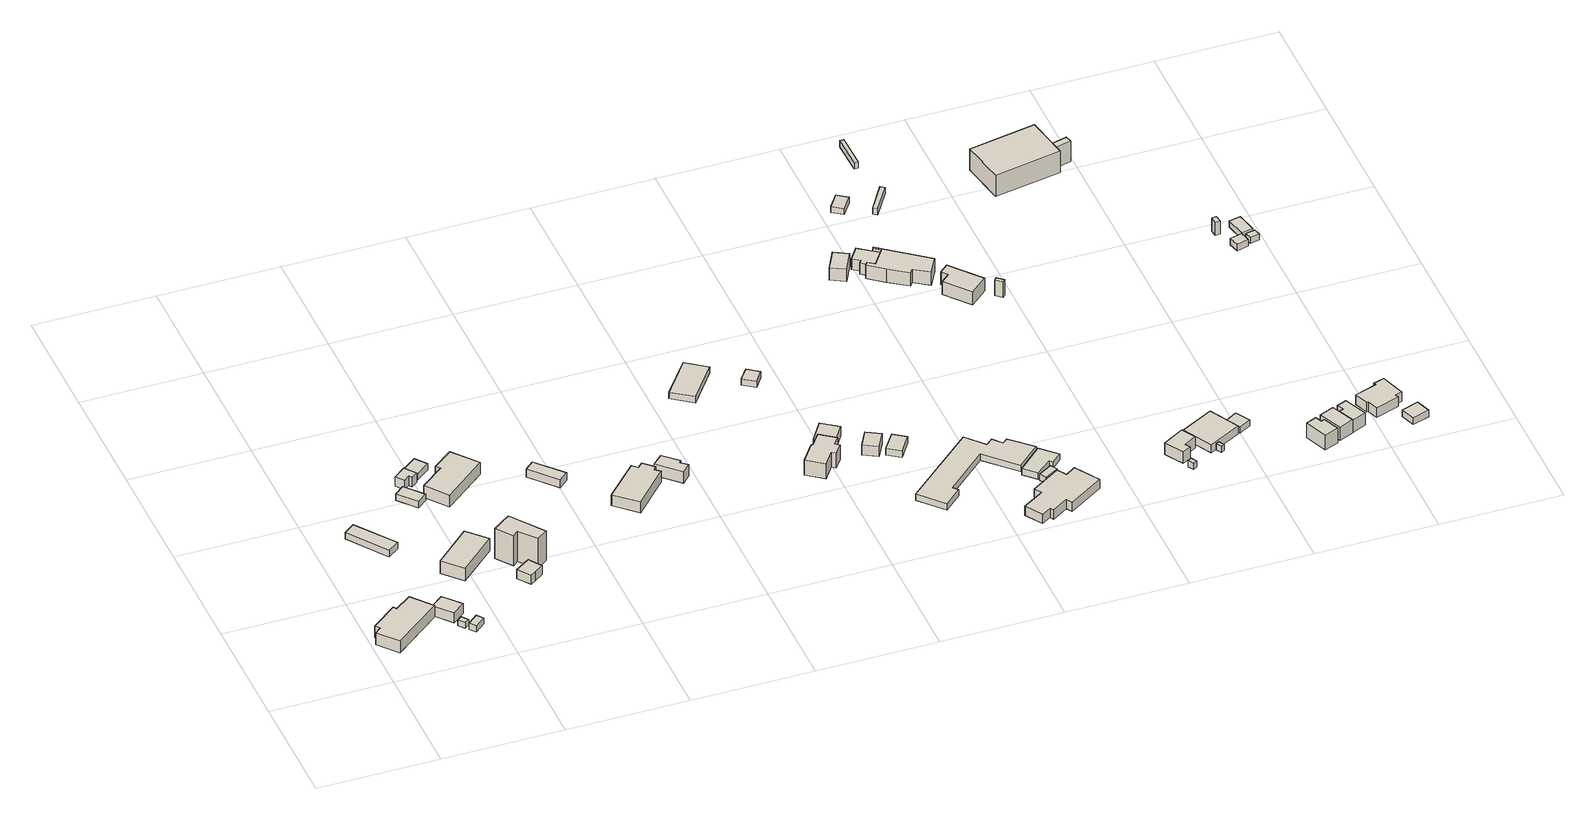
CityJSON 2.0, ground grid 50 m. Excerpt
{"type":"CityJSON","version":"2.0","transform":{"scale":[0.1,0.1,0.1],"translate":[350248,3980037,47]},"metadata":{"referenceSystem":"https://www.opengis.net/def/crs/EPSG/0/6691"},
"CityObjects":{
"building1":{"type":"Building","attributes":{"measuredHeight":8},"geometry":[{"type":"Solid","lod":"1","boundaries":[[[[0,1,2,3,4,5,6,7]],[[6,8,9,7]],[[5,10,8,6]],[[4,11,10,5]],[[3,12,11,4]],[[2,13,12,3]],[[1,14,13,2]],[[0,15,14,1]],[[7,9,15,0]],[[8,10,11,12,13,14,15,9]]]]}]},
"building2":{"type":"Building","attributes":{"measuredHeight":6},"geometry":[{"type":"Solid","lod":"1","boundaries":[[[[16,17,18,19]],[[18,20,21,19]],[[17,22,20,18]],[[16,23,22,17]],[[19,21,23,16]],[[20,22,23,21]]]]}]},
"building3":{"type":"Building","attributes":{"measuredHeight":2.6},"geometry":[{"type":"Solid","lod":"1","boundaries":[[[[24,25,26,27]],[[26,28,29,27]],[[25,30,28,26]],[[24,31,30,25]],[[27,29,31,24]],[[28,30,31,29]]]]}]},
"building4":{"type":"Building","attributes":{"measuredHeight":3},"geometry":[{"type":"Solid","lod":"1","boundaries":[[[[32,33,34,35]],[[34,36,37,35]],[[33,38,36,34]],[[32,39,38,33]],[[35,37,39,32]],[[36,38,39,37]]]]}]},
"building5":{"type":"Building","attributes":{"measuredHeight":3.4},"geometry":[{"type":"Solid","lod":"1","boundaries":[[[[40,41,42,43]],[[42,44,45,43]],[[41,46,44,42]],[[40,47,46,41]],[[43,45,47,40]],[[44,46,47,45]]]]}]},
"building6":{"type":"Building","attributes":{"measuredHeight":7.6},"geometry":[{"type":"Solid","lod":"1","boundaries":[[[[48,49,50,51]],[[50,52,53,51]],[[49,54,52,50]],[[48,55,54,49]],[[51,53,55,48]],[[52,54,55,53]]]]}]},
"building7":{"type":"Building","attributes":{"measuredHeight":3},"geometry":[{"type":"Solid","lod":"1","boundaries":[[[[56,57,58,59]],[[58,60,61,59]],[[57,62,60,58]],[[56,63,62,57]],[[59,61,63,56]],[[60,62,63,61]]]]}]},
"building8":{"type":"Building","attributes":{"measuredHeight":4.5},"geometry":[{"type":"Solid","lod":"1","boundaries":[[[[64,65,66,67,68,69]],[[68,70,71,69]],[[67,72,70,68]],[[66,73,72,67]],[[65,74,73,66]],[[64,75,74,65]],[[69,71,75,64]],[[70,72,73,74,75,71]]]]}]},
"building9":{"type":"Building","attributes":{"measuredHeight":5.3},"geometry":[{"type":"Solid","lod":"1","boundaries":[[[[76,77,78,79,80]],[[79,81,82,80]],[[78,83,81,79]],[[77,84,83,78]],[[76,85,84,77]],[[80,82,85,76]],[[81,83,84,85,82]]]]}]},
"building10":{"type":"Building","attributes":{"measuredHeight":16.4},"geometry":[{"type":"Solid","lod":"1","boundaries":[[[[86,87,88,89,90,91]],[[90,92,93,91]],[[89,94,92,90]],[[88,95,94,89]],[[87,96,95,88]],[[86,97,96,87]],[[91,93,97,86]],[[92,94,95,96,97,93]]]]}]},
"building11":{"type":"Building","attributes":{"measuredHeight":3},"geometry":[{"type":"Solid","lod":"1","boundaries":[[[[98,99,100,101]],[[100,102,103,101]],[[99,104,102,100]],[[98,105,104,99]],[[101,103,105,98]],[[102,104,105,103]]]]}]},
"building12":{"type":"Building","attributes":{"measuredHeight":8.2},"geometry":[{"type":"Solid","lod":"1","boundaries":[[[[106,107,108,109,110,111]],[[110,112,113,111]],[[109,114,112,110]],[[108,115,114,109]],[[107,116,115,108]],[[106,117,116,107]],[[111,113,117,106]],[[112,114,115,116,117,113]]]]}]},
"building13":{"type":"Building","attributes":{"measuredHeight":4.3},"geometry":[{"type":"Solid","lod":"1","boundaries":[[[[118,119,120,121]],[[120,122,123,121]],[[119,124,122,120]],[[118,125,124,119]],[[121,123,125,118]],[[122,124,125,123]]]]}]},
"building14":{"type":"Building","attributes":{"measuredHeight":6.6},"geometry":[{"type":"Solid","lod":"1","boundaries":[[[[126,127,128,129,130,131,132,133]],[[132,134,135,133]],[[131,136,134,132]],[[130,137,136,131]],[[129,138,137,130]],[[128,139,138,129]],[[127,140,139,128]],[[126,141,140,127]],[[133,135,141,126]],[[134,136,137,138,139,140,141,135]]]]}]},
"building15":{"type":"Building","attributes":{"measuredHeight":7.1},"geometry":[{"type":"Solid","lod":"1","boundaries":[[[[142,143,144,145,146,147]],[[146,148,149,147]],[[145,150,148,146]],[[144,151,150,145]],[[143,152,151,144]],[[142,153,152,143]],[[147,149,153,142]],[[148,150,151,152,153,149]]]]}]},
"building16":{"type":"Building","attributes":{"measuredHeight":3},"geometry":[{"type":"Solid","lod":"1","boundaries":[[[[154,155,156,157]],[[156,158,159,157]],[[155,160,158,156]],[[154,161,160,155]],[[157,159,161,154]],[[158,160,161,159]]]]}]},
"building17":{"type":"Building","attributes":{"measuredHeight":8.1},"geometry":[{"type":"Solid","lod":"1","boundaries":[[[[162,163,164,165,166,167,168,169,170,171]],[[170,172,173,171]],[[169,174,172,170]],[[168,175,174,169]],[[167,176,175,168]],[[166,177,176,167]],[[165,178,177,166]],[[164,179,178,165]],[[163,180,179,164]],[[162,181,180,163]],[[171,173,181,162]],[[172,174,175,176,177,178,179,180,181,173]]]]}]},
"building18":{"type":"Building","attributes":{"measuredHeight":5.2},"geometry":[{"type":"Solid","lod":"1","boundaries":[[[[182,183,184,185]],[[184,186,187,185]],[[183,188,186,184]],[[182,189,188,183]],[[185,187,189,182]],[[186,188,189,187]]]]}]},
"building19":{"type":"Building","attributes":{"measuredHeight":3},"geometry":[{"type":"Solid","lod":"1","boundaries":[[[[190,191,192,193]],[[192,194,195,193]],[[191,196,194,192]],[[190,197,196,191]],[[193,195,197,190]],[[194,196,197,195]]]]}]},
"building20":{"type":"Building","attributes":{"measuredHeight":5.9},"geometry":[{"type":"Solid","lod":"1","boundaries":[[[[198,199,200,201]],[[200,202,203,201]],[[199,204,202,200]],[[198,205,204,199]],[[201,203,205,198]],[[202,204,205,203]]]]}]},
"building21":{"type":"Building","attributes":{"measuredHeight":3.4},"geometry":[{"type":"Solid","lod":"1","boundaries":[[[[206,207,208,209]],[[208,210,211,209]],[[207,212,210,208]],[[206,213,212,207]],[[209,211,213,206]],[[210,212,213,211]]]]}]},
"building22":{"type":"Building","attributes":{"measuredHeight":3},"geometry":[{"type":"Solid","lod":"1","boundaries":[[[[214,215,216,217,218,219,220,221,222,223,224,225]],[[224,226,227,225]],[[223,228,226,224]],[[222,229,228,223]],[[221,230,229,222]],[[220,231,230,221]],[[219,232,231,220]],[[218,233,232,219]],[[217,234,233,218]],[[216,235,234,217]],[[215,236,235,216]],[[214,237,236,215]],[[225,227,237,214]],[[226,228,229,230,231,232,233,234,235,236,237,227]]]]}]},
"building23":{"type":"Building","attributes":{"measuredHeight":5.9},"geometry":[{"type":"Solid","lod":"1","boundaries":[[[[238,239,240,241,242,243,244,245,246,247,248,249]],[[248,250,251,249]],[[247,252,250,248]],[[246,253,252,247]],[[245,254,253,246]],[[244,255,254,245]],[[243,256,255,244]],[[242,257,256,243]],[[241,258,257,242]],[[240,259,258,241]],[[239,260,259,240]],[[238,261,260,239]],[[249,251,261,238]],[[250,252,253,254,255,256,257,258,259,260,261,251]]]]}]},
"building24":{"type":"Building","attributes":{"measuredHeight":3},"geometry":[{"type":"Solid","lod":"1","boundaries":[[[[262,263,264,265]],[[264,266,267,265]],[[263,268,266,264]],[[262,269,268,263]],[[265,267,269,262]],[[266,268,269,267]]]]}]},
"building25":{"type":"Building","attributes":{"measuredHeight":3},"geometry":[{"type":"Solid","lod":"1","boundaries":[[[[270,271,272,273,274,275]],[[274,276,277,275]],[[273,278,276,274]],[[272,279,278,273]],[[271,280,279,272]],[[270,281,280,271]],[[275,277,281,270]],[[276,278,279,280,281,277]]]]}]},
"building26":{"type":"Building","attributes":{"measuredHeight":7.1},"geometry":[{"type":"Solid","lod":"1","boundaries":[[[[282,283,284,285]],[[284,286,287,285]],[[283,288,286,284]],[[282,289,288,283]],[[285,287,289,282]],[[286,288,289,287]]]]}]},
"building27":{"type":"Building","attributes":{"measuredHeight":6.6},"geometry":[{"type":"Solid","lod":"1","boundaries":[[[[290,291,292,293,294,295,296,297]],[[296,298,299,297]],[[295,300,298,296]],[[294,301,300,295]],[[293,302,301,294]],[[292,303,302,293]],[[291,304,303,292]],[[290,305,304,291]],[[297,299,305,290]],[[298,300,301,302,303,304,305,299]]]]}]},
"building28":{"type":"Building","attributes":{"measuredHeight":8.7},"geometry":[{"type":"Solid","lod":"1","boundaries":[[[[306,307,308,309,310,311,312,313,314,315,316]],[[315,317,318,316]],[[314,319,317,315]],[[313,320,319,314]],[[312,321,320,313]],[[311,322,321,312]],[[310,323,322,311]],[[309,324,323,310]],[[308,325,324,309]],[[307,326,325,308]],[[306,327,326,307]],[[316,318,327,306]],[[317,319,320,321,322,323,324,325,326,327,318]]]]}]},
"building29":{"type":"Building","attributes":{"measuredHeight":2.8},"geometry":[{"type":"Solid","lod":"1","boundaries":[[[[328,329,330,331]],[[330,332,333,331]],[[329,334,332,330]],[[328,335,334,329]],[[331,333,335,328]],[[332,334,335,333]]]]}]},
"building30":{"type":"Building","attributes":{"measuredHeight":8},"geometry":[{"type":"Solid","lod":"1","boundaries":[[[[336,337,338,339,340,341]],[[340,342,343,341]],[[339,344,342,340]],[[338,345,344,339]],[[337,346,345,338]],[[336,347,346,337]],[[341,343,347,336]],[[342,344,345,346,347,343]]]]}]},
"building31":{"type":"Building","attributes":{"measuredHeight":3},"geometry":[{"type":"Solid","lod":"1","boundaries":[[[[348,349,350,351]],[[350,352,353,351]],[[349,354,352,350]],[[348,355,354,349]],[[351,353,355,348]],[[352,354,355,353]]]]}]},
"building32":{"type":"Building","attributes":{"measuredHeight":7.7},"geometry":[{"type":"Solid","lod":"1","boundaries":[[[[356,357,358,359,360,361]],[[360,362,363,361]],[[359,364,362,360]],[[358,365,364,359]],[[357,366,365,358]],[[356,367,366,357]],[[361,363,367,356]],[[362,364,365,366,367,363]]]]}]},
"building33":{"type":"Building","attributes":{"measuredHeight":3},"geometry":[{"type":"Solid","lod":"1","boundaries":[[[[368,369,370,371]],[[370,372,373,371]],[[369,374,372,370]],[[368,375,374,369]],[[371,373,375,368]],[[372,374,375,373]]]]}]},
"building34":{"type":"Building","attributes":{"measuredHeight":7.5},"geometry":[{"type":"Solid","lod":"1","boundaries":[[[[376,377,378,379]],[[378,380,381,379]],[[377,382,380,378]],[[376,383,382,377]],[[379,381,383,376]],[[380,382,383,381]]]]}]},
"building35":{"type":"Building","attributes":{"measuredHeight":3},"geometry":[{"type":"Solid","lod":"1","boundaries":[[[[384,385,386,387]],[[386,388,389,387]],[[385,390,388,386]],[[384,391,390,385]],[[387,389,391,384]],[[388,390,391,389]]]]}]},
"building36":{"type":"Building","attributes":{"measuredHeight":3},"geometry":[{"type":"Solid","lod":"1","boundaries":[[[[392,393,394,395]],[[394,396,397,395]],[[393,398,396,394]],[[392,399,398,393]],[[395,397,399,392]],[[396,398,399,397]]]]}]},
"building37":{"type":"Building","attributes":{"measuredHeight":4.5},"geometry":[{"type":"Solid","lod":"1","boundaries":[[[[400,401,402,403]],[[402,404,405,403]],[[401,406,404,402]],[[400,407,406,401]],[[403,405,407,400]],[[404,406,407,405]]]]}]},
"building38":{"type":"Building","attributes":{"measuredHeight":3},"geometry":[{"type":"Solid","lod":"1","boundaries":[[[[408,409,410,411]],[[410,412,413,411]],[[409,414,412,410]],[[408,415,414,409]],[[411,413,415,408]],[[412,414,415,413]]]]}]},
"building39":{"type":"Building","attributes":{"measuredHeight":6.9},"geometry":[{"type":"Solid","lod":"1","boundaries":[[[[416,417,418,419,420,421]],[[420,422,423,421]],[[419,424,422,420]],[[418,425,424,419]],[[417,426,425,418]],[[416,427,426,417]],[[421,423,427,416]],[[422,424,425,426,427,423]]]]}]},
"building40":{"type":"Building","attributes":{"measuredHeight":7.6},"geometry":[{"type":"Solid","lod":"1","boundaries":[[[[428,429,430,431]],[[430,432,433,431]],[[429,434,432,430]],[[428,435,434,429]],[[431,433,435,428]],[[432,434,435,433]]]]}]},
"building41":{"type":"Building","attributes":{"measuredHeight":10.2},"geometry":[{"type":"Solid","lod":"1","boundaries":[[[[436,437,438,439,440,441]],[[440,442,443,441]],[[439,444,442,440]],[[438,445,444,439]],[[437,446,445,438]],[[436,447,446,437]],[[441,443,447,436]],[[442,444,445,446,447,443]]]]}]},
"building42":{"type":"Building","attributes":{"measuredHeight":6},"geometry":[{"type":"Solid","lod":"1","boundaries":[[[[448,449,450,451,452,453]],[[452,454,455,453]],[[451,456,454,452]],[[450,457,456,451]],[[449,458,457,450]],[[448,459,458,449]],[[453,455,459,448]],[[454,456,457,458,459,455]]]]}]},
"building43":{"type":"Building","attributes":{"measuredHeight":9.9},"geometry":[{"type":"Solid","lod":"1","boundaries":[[[[460,461,438,437]],[[438,462,463,437]],[[461,464,462,438]],[[460,465,464,461]],[[437,463,465,460]],[[462,464,465,463]]]]}]},
"building44":{"type":"Building","attributes":{"measuredHeight":6.3},"geometry":[{"type":"Solid","lod":"1","boundaries":[[[[466,467,468,469,470,471,472,473,474,475]],[[474,476,477,475]],[[473,478,476,474]],[[472,479,478,473]],[[471,480,479,472]],[[470,481,480,471]],[[469,482,481,470]],[[468,483,482,469]],[[467,484,483,468]],[[466,485,484,467]],[[475,477,485,466]],[[476,478,479,480,481,482,483,484,485,477]]]]}]},
"building45":{"type":"Building","attributes":{"measuredHeight":3.2},"geometry":[{"type":"Solid","lod":"1","boundaries":[[[[486,487,488,489]],[[488,490,491,489]],[[487,492,490,488]],[[486,493,492,487]],[[489,491,493,486]],[[490,492,493,491]]]]}]},
"building46":{"type":"Building","attributes":{"measuredHeight":6.3},"geometry":[{"type":"Solid","lod":"1","boundaries":[[[[494,495,496,497]],[[496,498,499,497]],[[495,500,498,496]],[[494,501,500,495]],[[497,499,501,494]],[[498,500,501,499]]]]}]},
"building47":{"type":"Building","attributes":{"measuredHeight":3.1},"geometry":[{"type":"Solid","lod":"1","boundaries":[[[[502,503,504,505]],[[504,506,507,505]],[[503,508,506,504]],[[502,509,508,503]],[[505,507,509,502]],[[506,508,509,507]]]]}]},
"building48":{"type":"Building","attributes":{"measuredHeight":2.8},"geometry":[{"type":"Solid","lod":"1","boundaries":[[[[510,511,512,513]],[[512,514,515,513]],[[511,516,514,512]],[[510,517,516,511]],[[513,515,517,510]],[[514,516,517,515]]]]}]},
"building49":{"type":"Building","attributes":{"measuredHeight":3},"geometry":[{"type":"Solid","lod":"1","boundaries":[[[[518,519,520,521]],[[520,522,523,521]],[[519,524,522,520]],[[518,525,524,519]],[[521,523,525,518]],[[522,524,525,523]]]]}]}
},
"vertices":[
[121,318,34],[130,305,34],[199,356,34],[269,273,34],[71,116,34],[4,195,34],[31,218,34],[16,236,34],[31,218,90],[16,236,90],[4,195,90],[71,116,90],[269,273,90],[199,356,90],[130,305,90],[121,318,90],
[327,216,32],[265,287,32],[317,328,32],[379,258,32],[317,328,79],[379,258,79],[265,287,79],[327,216,79],
[351,208,34],[371,182,34],[352,169,34],[332,194,34],[352,169,61],[332,194,61],[371,182,61],[351,208,61],
[406,191,35],[426,166,35],[384,131,35],[363,156,35],[384,131,65],[363,156,65],[426,166,65],[406,191,65],
[172,876,27],[291,716,27],[242,681,27],[128,843,27],[242,681,58],[128,843,58],[291,716,58],[172,876,58],
[535,659,27],[608,583,27],[457,446,27],[386,522,27],[457,446,86],[386,522,86],[608,583,86],[535,659,86],
[429,1029,26],[493,954,26],[452,921,26],[389,995,26],[452,921,56],[389,995,56],[493,954,56],[429,1029,56],
[465,1114,26],[501,1069,26],[475,1049,26],[466,1061,26],[442,1042,26],[416,1076,26],[442,1042,71],[416,1076,71],[466,1061,71],[475,1049,71],[501,1069,71],[465,1114,71],
[740,376,29],[702,349,29],[681,335,29],[642,387,29],[704,429,29],[642,387,72],[704,429,72],[681,335,72],[702,349,72],[740,376,72],
[685,588,27],[784,452,27],[740,419,27],[682,486,27],[660,466,27],[610,533,27],[660,466,169],[610,533,169],[682,486,169],[740,419,169],[784,452,169],[685,588,169],
[529,1171,26],[565,1125,26],[509,1080,26],[472,1128,26],[509,1080,56],[472,1128,56],[565,1125,56],[529,1171,56],
[588,1048,28],[572,1063,28],[656,1128,28],[739,1028,28],[561,882,28],[492,971,28],[561,882,85],[492,971,85],[739,1028,85],[656,1128,85],[572,1063,85],[588,1048,85],
[989,842,30],[893,949,30],[931,982,30],[1028,875,30],[931,982,67],[1028,875,67],[893,949,67],[989,842,67],
[1349,781,24],[1337,767,24],[1359,748,24],[1220,600,24],[1133,681,24],[1266,821,24],[1287,801,24],[1308,820,24],[1287,801,75],[1308,820,75],[1266,821,75],[1133,681,75],[1220,600,75],[1359,748,75],[1337,767,75],[1349,781,75],
[1390,835,24],[1449,779,24],[1440,770,24],[1468,746,24],[1434,711,24],[1347,795,24],[1434,711,78],[1347,795,78],[1468,746,78],[1440,770,78],[1449,779,78],[1390,835,78],
[1766,1312,14],[1653,1161,14],[1569,1221,14],[1683,1372,14],[1569,1221,44],[1683,1372,44],[1653,1161,44],[1766,1312,44],
[2040,681,23],[2016,650,23],[2033,637,23],[2002,595,23],[1985,607,23],[1943,548,23],[1875,598,23],[1932,677,23],[1937,673,23],[1977,727,23],[1937,673,94],[1977,727,94],[1932,677,94],[1875,598,94],[1943,548,94],[1985,607,94],[2002,595,94],[2033,637,94],[2016,650,94],[2040,681,94],
[2088,774,21],[2031,688,21],[1963,738,21],[2020,823,21],[1963,738,65],[2020,823,65],[2031,688,65],[2088,774,65],
[1934,1216,15],[1899,1166,15],[1850,1200,15],[1888,1250,15],[1850,1200,45],[1888,1250,45],[1899,1166,45],[1934,1216,45],
[2216,676,21],[2178,606,21],[2120,638,21],[2158,708,21],[2120,638,68],[2158,708,68],[2178,606,68],[2216,676,68],
[2307,643,21],[2255,569,21],[2203,606,21],[2255,679,21],[2203,606,52],[2255,679,52],[2255,569,52],[2307,643,52],
[2500,567,23],[2567,492,23],[2594,517,23],[2627,480,23],[2648,497,23],[2735,415,23],[2639,329,23],[2523,447,23],[2353,294,23],[2371,274,23],[2299,209,23],[2210,307,23],[2299,209,53],[2210,307,53],[2371,274,53],[2353,294,53],[2523,447,53],[2639,329,53],[2735,415,53],[2648,497,53],[2627,480,53],[2594,517,53],[2567,492,53],[2500,567,53],
[2750,237,24],[2774,199,24],[2816,227,24],[2880,127,24],[2734,34,24],[2719,57,24],[2652,14,24],[2643,28,24],[2605,4,24],[2560,75,24],[2649,131,24],[2630,160,24],[2649,131,68],[2630,160,68],[2560,75,68],[2605,4,68],[2643,28,68],[2652,14,68],[2719,57,68],[2734,34,68],[2880,127,68],[2816,227,68],[2774,199,68],[2750,237,68],
[2744,289,23],[2761,261,23],[2703,228,23],[2687,255,23],[2703,228,53],[2687,255,53],[2761,261,53],[2744,289,53],
[2737,404,23],[2801,342,23],[2761,305,23],[2749,316,23],[2685,262,23],[2637,310,23],[2685,262,53],[2637,310,53],[2749,316,53],[2761,305,53],[2801,342,53],[2737,404,53],
[2444,1650,12],[2386,1681,12],[2431,1765,12],[2489,1734,12],[2431,1765,71],[2489,1734,71],[2386,1681,71],[2444,1650,71],
[2576,1724,15],[2603,1704,15],[2555,1636,15],[2527,1655,15],[2505,1672,15],[2515,1686,15],[2485,1707,15],[2523,1761,15],[2485,1707,67],[2523,1761,67],[2515,1686,67],[2505,1672,67],[2527,1655,67],[2555,1636,67],[2603,1704,67],[2576,1724,67],
[2773,1585,14],[2731,1514,14],[2671,1555,14],[2658,1537,14],[2580,1591,14],[2516,1640,14],[2527,1655,14],[2555,1636,14],[2603,1704,14],[2576,1724,14],[2582,1732,14],[2576,1724,77],[2582,1732,77],[2603,1704,77],[2555,1636,77],[2527,1655,77],[2516,1640,77],[2580,1591,77],[2658,1537,77],[2671,1555,77],[2731,1514,77],[2773,1585,77],
[2625,2098,6],[2582,2039,6],[2540,2069,6],[2582,2129,6],[2540,2069,34],[2582,2129,34],[2582,2039,34],[2625,2098,34],
[2787,1479,15],[2766,1503,15],[2801,1534,15],[2906,1409,15],[2834,1346,15],[2750,1446,15],[2834,1346,76],[2750,1446,76],[2906,1409,76],[2801,1534,76],[2766,1503,76],[2787,1479,76],
[3253,147,20],[3267,124,20],[3251,114,20],[3237,137,20],[3251,114,50],[3237,137,50],[3267,124,50],[3253,147,50],
[3184,243,17],[3271,295,17],[3305,239,17],[3252,208,17],[3265,186,17],[3229,166,17],[3265,186,71],[3229,166,71],[3252,208,71],[3305,239,71],[3271,295,71],[3184,243,71],
[2773,2107,3],[2701,1996,3],[2684,2008,3],[2755,2118,3],[2684,2008,33],[2755,2118,33],[2701,1996,33],[2773,2107,33],
[2966,1355,17],[2956,1344,17],[2929,1367,17],[2940,1378,17],[2929,1367,92],[2940,1378,92],[2956,1344,92],[2966,1355,92],
[2731,2433,2],[2733,2288,2],[2716,2288,2],[2714,2433,2],[2716,2288,32],[2714,2433,32],[2733,2288,32],[2731,2433,32],
[3386,205,19],[3399,182,19],[3386,174,19],[3373,197,19],[3386,174,49],[3373,197,49],[3399,182,49],[3386,205,49],
[3419,383,17],[3485,261,17],[3350,188,17],[3283,310,17],[3350,188,55],[3283,310,55],[3485,261,55],[3419,383,55],
[3507,345,19],[3541,287,19],[3494,260,19],[3461,317,19],[3494,260,49],[3461,317,49],[3541,287,49],[3507,345,49],
[3762,171,13],[3774,144,13],[3788,150,13],[3817,82,13],[3757,58,13],[3718,153,13],[3757,58,83],[3718,153,83],[3817,82,83],[3788,150,83],[3774,144,83],[3762,171,83],
[3848,216,12],[3890,120,12],[3830,93,12],[3787,190,12],[3830,93,75],[3787,190,75],[3890,120,75],[3848,216,75],
[3398,2180,1],[3421,2056,1],[3425,2028,1],[3431,1996,1],[3153,1945,1],[3120,2129,1],[3153,1945,103],[3120,2129,103],[3431,1996,103],[3425,2028,103],[3421,2056,103],[3398,2180,103],
[3910,242,12],[3951,147,12],[3894,122,12],[3864,190,12],[3881,197,12],[3869,224,12],[3881,197,71],[3869,224,71],[3864,190,71],[3894,122,71],[3951,147,71],[3910,242,71],
[3485,2071,1],[3492,2044,1],[3425,2028,99],[3421,2056,99],[3492,2044,99],[3485,2071,99],
[4054,308,12],[4051,318,12],[4096,333,12],[4130,231,12],[4102,222,12],[4107,207,12],[4007,174,12],[3990,220,12],[3984,218,12],[3962,277,12],[3984,218,58],[3962,277,58],[3990,220,58],[4007,174,58],[4107,207,58],[4102,222,58],[4130,231,58],[4096,333,58],[4051,318,58],[4054,308,58],
[4170,172,11],[4191,111,11],[4121,87,11],[4100,147,11],[4121,87,43],[4100,147,43],[4191,111,43],[4170,172,43],
[3853,1458,7],[3856,1428,7],[3836,1426,7],[3833,1456,7],[3836,1426,70],[3833,1456,70],[3856,1428,70],[3853,1458,70],
[3918,1364,9],[3929,1320,9],[3879,1307,9],[3868,1351,9],[3879,1307,40],[3868,1351,40],[3929,1320,40],[3918,1364,40],
[3975,1373,6],[3982,1344,6],[3941,1335,6],[3935,1365,6],[3941,1335,34],[3935,1365,34],[3982,1344,34],[3975,1373,34],
[3954,1472,1],[3971,1387,1],[3923,1377,1],[3906,1462,1],[3923,1377,31],[3906,1462,31],[3971,1387,31],[3954,1472,31]
]}
